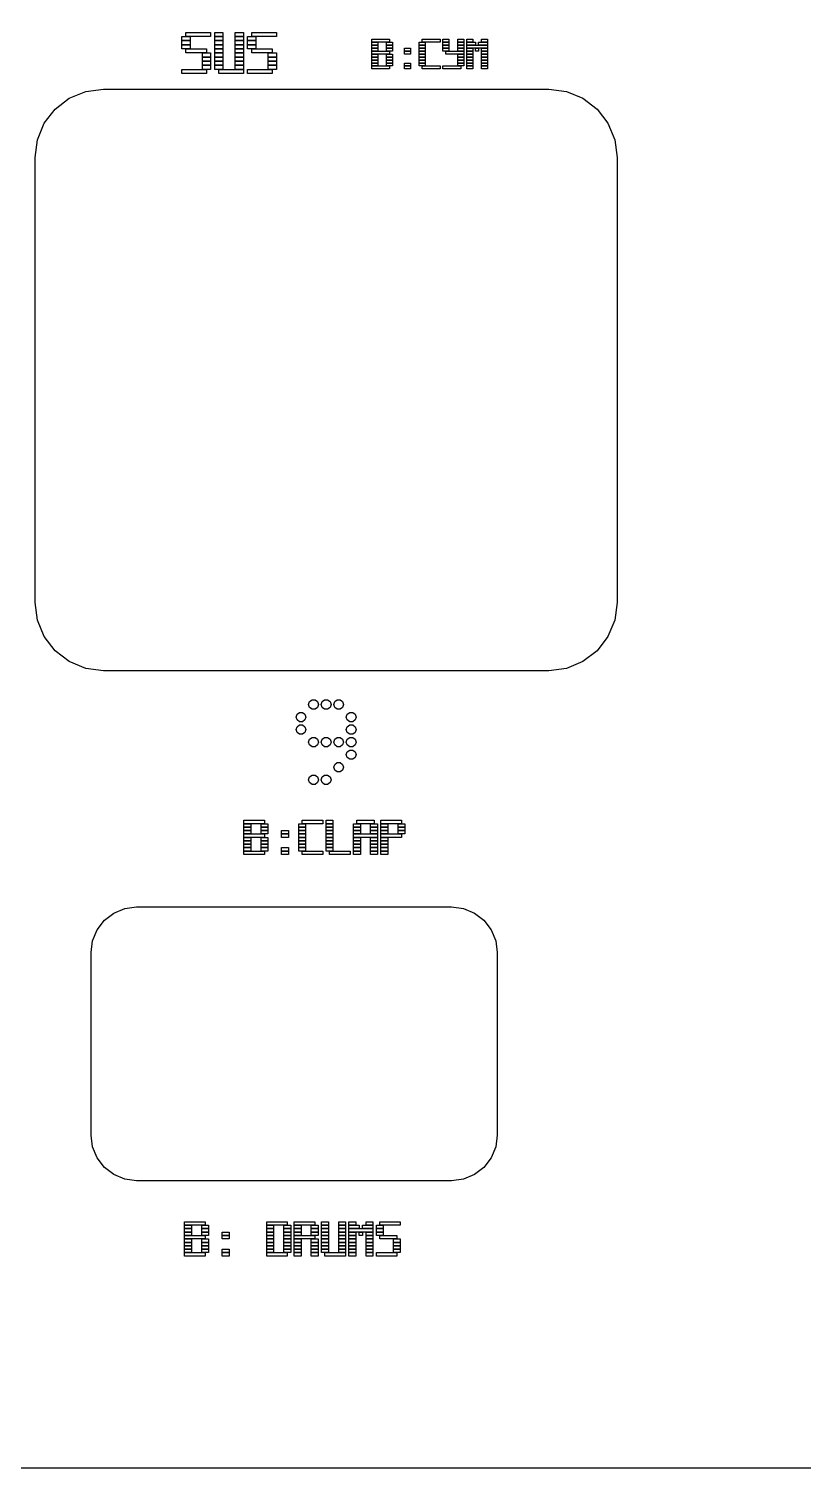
# Model space of a CAD drawing. Header units: millimetres. Extents: x 0 to 390, y 0 to 390.
# Drawn here: x 171.1 to 205, y 113.6 to 176.7 of the extents above; entities that cross this region are included whole.
import ezdxf

# ---------------------------------------------------------------- set-up
doc = ezdxf.new("R2010")
doc.units = ezdxf.units.MM
doc.layers.add('INCISIONE', color=7, linetype='CONTINUOUS')
doc.layers.add('TAGLIO', color=1, linetype='CONTINUOUS')

msp = doc.modelspace()

# ---------------------------------------------------------------- linework, layer by layer
at = {"layer": 'INCISIONE'}
for points in [[(177.78, 176.33), (178.14, 176.33), (178.14, 176.15), (177.78, 176.15)], [(177.78, 176.15), (178.14, 176.15), (178.14, 175.97), (177.78, 175.97)], [(177.96, 176.51), (179.04, 176.51), (179.04, 176.33), (177.96, 176.33)], [(179.22, 176.51), (179.58, 176.51), (179.58, 176.33), (179.22, 176.33)], [(179.22, 176.33), (179.58, 176.33), (179.58, 176.15), (179.22, 176.15)], [(179.22, 176.15), (179.58, 176.15), (179.58, 175.97), (179.22, 175.97)], [(180.12, 176.51), (180.48, 176.51), (180.48, 176.33), (180.12, 176.33)], [(180.12, 176.33), (180.48, 176.33), (180.48, 176.15), (180.12, 176.15)], [(180.12, 176.15), (180.48, 176.15), (180.48, 175.97), (180.12, 175.97)], [(180.66, 176.33), (181.02, 176.33), (181.02, 176.15), (180.66, 176.15)], [(180.66, 176.15), (181.02, 176.15), (181.02, 175.97), (180.66, 175.97)], [(180.84, 176.51), (181.92, 176.51), (181.92, 176.33), (180.84, 176.33)], [(186.1, 176.21), (186.88, 176.21), (186.88, 176.08), (186.1, 176.08)], [(186.1, 176.08), (186.36, 176.08), (186.36, 175.95), (186.1, 175.95)], [(186.75, 176.08), (187.01, 176.08), (187.01, 175.95), (186.75, 175.95)], [(188.18, 176.08), (188.44, 176.08), (188.44, 175.95), (188.18, 175.95)], [(188.31, 176.21), (189.09, 176.21), (189.09, 176.08), (188.31, 176.08)], [(189.22, 176.21), (189.48, 176.21), (189.48, 176.08), (189.22, 176.08)], [(189.22, 176.08), (189.48, 176.08), (189.48, 175.95), (189.22, 175.95)], [(189.87, 176.21), (190.13, 176.21), (190.13, 176.08), (189.87, 176.08)], [(189.87, 176.08), (190.13, 176.08), (190.13, 175.95), (189.87, 175.95)], [(190.26, 176.21), (190.52, 176.21), (190.52, 176.08), (190.26, 176.08)], [(190.26, 176.08), (190.65, 176.08), (190.65, 175.95), (190.26, 175.95)], [(190.78, 176.08), (191.17, 176.08), (191.17, 175.95), (190.78, 175.95)], [(190.91, 176.21), (191.17, 176.21), (191.17, 176.08), (190.91, 176.08)], [(177.78, 175.97), (178.14, 175.97), (178.14, 175.79), (177.78, 175.79)], [(177.96, 175.79), (178.86, 175.79), (178.86, 175.61), (177.96, 175.61)], [(178.68, 175.61), (179.04, 175.61), (179.04, 175.43), (178.68, 175.43)], [(178.68, 175.43), (179.04, 175.43), (179.04, 175.25), (178.68, 175.25)], [(179.22, 175.97), (179.58, 175.97), (179.58, 175.79), (179.22, 175.79)], [(179.22, 175.79), (179.58, 175.79), (179.58, 175.61), (179.22, 175.61)], [(179.22, 175.61), (179.58, 175.61), (179.58, 175.43), (179.22, 175.43)], [(179.22, 175.43), (179.58, 175.43), (179.58, 175.25), (179.22, 175.25)], [(180.12, 175.97), (180.48, 175.97), (180.48, 175.79), (180.12, 175.79)], [(180.12, 175.79), (180.48, 175.79), (180.48, 175.61), (180.12, 175.61)], [(180.12, 175.61), (180.48, 175.61), (180.48, 175.43), (180.12, 175.43)], [(180.12, 175.43), (180.48, 175.43), (180.48, 175.25), (180.12, 175.25)], [(180.66, 175.97), (181.02, 175.97), (181.02, 175.79), (180.66, 175.79)], [(180.84, 175.79), (181.74, 175.79), (181.74, 175.61), (180.84, 175.61)], [(181.56, 175.61), (181.92, 175.61), (181.92, 175.43), (181.56, 175.43)], [(181.56, 175.43), (181.92, 175.43), (181.92, 175.25), (181.56, 175.25)], [(186.1, 175.95), (186.36, 175.95), (186.36, 175.82), (186.1, 175.82)], [(186.1, 175.82), (186.36, 175.82), (186.36, 175.69), (186.1, 175.69)], [(186.1, 175.69), (186.88, 175.69), (186.88, 175.56), (186.1, 175.56)], [(186.1, 175.56), (186.36, 175.56), (186.36, 175.43), (186.1, 175.43)], [(186.1, 175.43), (186.36, 175.43), (186.36, 175.3), (186.1, 175.3)], [(186.75, 175.95), (187.01, 175.95), (187.01, 175.82), (186.75, 175.82)], [(186.75, 175.82), (187.01, 175.82), (187.01, 175.69), (186.75, 175.69)], [(186.75, 175.56), (187.01, 175.56), (187.01, 175.43), (186.75, 175.43)], [(186.75, 175.43), (187.01, 175.43), (187.01, 175.3), (186.75, 175.3)], [(187.53, 175.82), (187.79, 175.82), (187.79, 175.69), (187.53, 175.69)], [(187.53, 175.69), (187.79, 175.69), (187.79, 175.56), (187.53, 175.56)], [(188.18, 175.95), (188.44, 175.95), (188.44, 175.82), (188.18, 175.82)], [(188.18, 175.82), (188.44, 175.82), (188.44, 175.69), (188.18, 175.69)], [(188.18, 175.69), (188.44, 175.69), (188.44, 175.56), (188.18, 175.56)], [(188.18, 175.56), (188.44, 175.56), (188.44, 175.43), (188.18, 175.43)], [(188.18, 175.43), (188.44, 175.43), (188.44, 175.3), (188.18, 175.3)], [(189.22, 175.95), (189.48, 175.95), (189.48, 175.82), (189.22, 175.82)], [(189.22, 175.82), (189.48, 175.82), (189.48, 175.69), (189.22, 175.69)], [(189.35, 175.69), (190.13, 175.69), (190.13, 175.56), (189.35, 175.56)], [(189.87, 175.95), (190.13, 175.95), (190.13, 175.82), (189.87, 175.82)], [(189.87, 175.82), (190.13, 175.82), (190.13, 175.69), (189.87, 175.69)], [(189.87, 175.56), (190.13, 175.56), (190.13, 175.43), (189.87, 175.43)], [(189.87, 175.43), (190.13, 175.43), (190.13, 175.3), (189.87, 175.3)], [(190.26, 175.95), (191.17, 175.95), (191.17, 175.82), (190.26, 175.82)], [(190.26, 175.82), (190.52, 175.82), (190.52, 175.69), (190.26, 175.69)], [(190.26, 175.69), (190.52, 175.69), (190.52, 175.56), (190.26, 175.56)], [(190.26, 175.56), (190.52, 175.56), (190.52, 175.43), (190.26, 175.43)], [(190.26, 175.43), (190.52, 175.43), (190.52, 175.3), (190.26, 175.3)], [(190.65, 175.82), (190.78, 175.82), (190.78, 175.69), (190.65, 175.69)], [(190.91, 175.82), (191.17, 175.82), (191.17, 175.69), (190.91, 175.69)], [(190.91, 175.69), (191.17, 175.69), (191.17, 175.56), (190.91, 175.56)], [(190.91, 175.56), (191.17, 175.56), (191.17, 175.43), (190.91, 175.43)], [(190.91, 175.43), (191.17, 175.43), (191.17, 175.3), (190.91, 175.3)], [(177.78, 174.89), (178.86, 174.89), (178.86, 174.71), (177.78, 174.71)], [(178.68, 175.25), (179.04, 175.25), (179.04, 175.07), (178.68, 175.07)], [(178.68, 175.07), (179.04, 175.07), (179.04, 174.89), (178.68, 174.89)], [(179.22, 175.25), (179.58, 175.25), (179.58, 175.07), (179.22, 175.07)], [(179.22, 175.07), (179.58, 175.07), (179.58, 174.89), (179.22, 174.89)], [(179.4, 174.89), (180.48, 174.89), (180.48, 174.71), (179.4, 174.71)], [(180.12, 175.25), (180.48, 175.25), (180.48, 175.07), (180.12, 175.07)], [(180.12, 175.07), (180.48, 175.07), (180.48, 174.89), (180.12, 174.89)], [(180.66, 174.89), (181.74, 174.89), (181.74, 174.71), (180.66, 174.71)], [(181.56, 175.25), (181.92, 175.25), (181.92, 175.07), (181.56, 175.07)], [(181.56, 175.07), (181.92, 175.07), (181.92, 174.89), (181.56, 174.89)], [(186.1, 175.3), (186.36, 175.3), (186.36, 175.17), (186.1, 175.17)], [(186.1, 175.17), (186.36, 175.17), (186.36, 175.04), (186.1, 175.04)], [(186.1, 175.04), (186.88, 175.04), (186.88, 174.91), (186.1, 174.91)], [(186.75, 175.3), (187.01, 175.3), (187.01, 175.17), (186.75, 175.17)], [(186.75, 175.17), (187.01, 175.17), (187.01, 175.04), (186.75, 175.04)], [(187.53, 175.17), (187.79, 175.17), (187.79, 175.04), (187.53, 175.04)], [(187.53, 175.04), (187.79, 175.04), (187.79, 174.91), (187.53, 174.91)], [(188.18, 175.3), (188.44, 175.3), (188.44, 175.17), (188.18, 175.17)], [(188.18, 175.17), (188.44, 175.17), (188.44, 175.04), (188.18, 175.04)], [(188.31, 175.04), (189.09, 175.04), (189.09, 174.91), (188.31, 174.91)], [(189.22, 175.04), (190, 175.04), (190, 174.91), (189.22, 174.91)], [(189.87, 175.3), (190.13, 175.3), (190.13, 175.17), (189.87, 175.17)], [(189.87, 175.17), (190.13, 175.17), (190.13, 175.04), (189.87, 175.04)], [(190.26, 175.3), (190.52, 175.3), (190.52, 175.17), (190.26, 175.17)], [(190.26, 175.17), (190.52, 175.17), (190.52, 175.04), (190.26, 175.04)], [(190.26, 175.04), (190.52, 175.04), (190.52, 174.91), (190.26, 174.91)], [(190.91, 175.3), (191.17, 175.3), (191.17, 175.17), (190.91, 175.17)], [(190.91, 175.17), (191.17, 175.17), (191.17, 175.04), (190.91, 175.04)], [(190.91, 175.04), (191.17, 175.04), (191.17, 174.91), (190.91, 174.91)], [(183.765, 147.055), (183.724, 146.929), (183.616, 146.851), (183.484, 146.851), (183.376, 146.929), (183.335, 147.055), (183.376, 147.181), (183.484, 147.259), (183.616, 147.259), (183.724, 147.181)], [(184.315, 147.055), (184.274, 146.929), (184.166, 146.851), (184.034, 146.851), (183.926, 146.929), (183.885, 147.055), (183.926, 147.181), (184.034, 147.259), (184.166, 147.259), (184.274, 147.181)], [(184.865, 147.055), (184.824, 146.929), (184.716, 146.851), (184.584, 146.851), (184.476, 146.929), (184.435, 147.055), (184.476, 147.181), (184.584, 147.259), (184.716, 147.259), (184.824, 147.181)], [(183.215, 146.505), (183.174, 146.379), (183.066, 146.301), (182.934, 146.301), (182.826, 146.379), (182.785, 146.505), (182.826, 146.631), (182.934, 146.709), (183.066, 146.709), (183.174, 146.631)], [(185.415, 146.505), (185.374, 146.379), (185.266, 146.301), (185.134, 146.301), (185.026, 146.379), (184.985, 146.505), (185.026, 146.631), (185.134, 146.709), (185.266, 146.709), (185.374, 146.631)], [(183.215, 145.955), (183.174, 145.829), (183.066, 145.751), (182.934, 145.751), (182.826, 145.829), (182.785, 145.955), (182.826, 146.081), (182.934, 146.159), (183.066, 146.159), (183.174, 146.081)], [(185.415, 145.955), (185.374, 145.829), (185.266, 145.751), (185.134, 145.751), (185.026, 145.829), (184.985, 145.955), (185.026, 146.081), (185.134, 146.159), (185.266, 146.159), (185.374, 146.081)], [(183.765, 145.405), (183.724, 145.279), (183.616, 145.201), (183.484, 145.201), (183.376, 145.279), (183.335, 145.405), (183.376, 145.531), (183.484, 145.609), (183.616, 145.609), (183.724, 145.531)], [(184.315, 145.405), (184.274, 145.279), (184.166, 145.201), (184.034, 145.201), (183.926, 145.279), (183.885, 145.405), (183.926, 145.531), (184.034, 145.609), (184.166, 145.609), (184.274, 145.531)], [(184.865, 145.405), (184.824, 145.279), (184.716, 145.201), (184.584, 145.201), (184.476, 145.279), (184.435, 145.405), (184.476, 145.531), (184.584, 145.609), (184.716, 145.609), (184.824, 145.531)], [(185.415, 145.405), (185.374, 145.279), (185.266, 145.201), (185.134, 145.201), (185.026, 145.279), (184.985, 145.405), (185.026, 145.531), (185.134, 145.609), (185.266, 145.609), (185.374, 145.531)], [(184.865, 144.305), (184.824, 144.179), (184.716, 144.101), (184.584, 144.101), (184.476, 144.179), (184.435, 144.305), (184.476, 144.431), (184.584, 144.509), (184.716, 144.509), (184.824, 144.431)], [(185.415, 144.855), (185.374, 144.729), (185.266, 144.651), (185.134, 144.651), (185.026, 144.729), (184.985, 144.855), (185.026, 144.981), (185.134, 145.059), (185.266, 145.059), (185.374, 144.981)], [(183.765, 143.755), (183.724, 143.629), (183.616, 143.551), (183.484, 143.551), (183.376, 143.629), (183.335, 143.755), (183.376, 143.881), (183.484, 143.959), (183.616, 143.959), (183.724, 143.881)], [(184.315, 143.755), (184.274, 143.629), (184.166, 143.551), (184.034, 143.551), (183.926, 143.629), (183.885, 143.755), (183.926, 143.881), (184.034, 143.959), (184.166, 143.959), (184.274, 143.881)], [(180.5, 141.98), (181.4, 141.98), (181.4, 141.83), (180.5, 141.83)], [(183.05, 141.98), (183.95, 141.98), (183.95, 141.83), (183.05, 141.83)], [(184.1, 141.98), (184.4, 141.98), (184.4, 141.83), (184.1, 141.83)], [(185.45, 141.98), (186.2, 141.98), (186.2, 141.83), (185.45, 141.83)], [(186.5, 141.98), (187.4, 141.98), (187.4, 141.83), (186.5, 141.83)], [(180.5, 141.83), (180.8, 141.83), (180.8, 141.68), (180.5, 141.68)], [(180.5, 141.68), (180.8, 141.68), (180.8, 141.53), (180.5, 141.53)], [(180.5, 141.53), (180.8, 141.53), (180.8, 141.38), (180.5, 141.38)], [(180.5, 141.38), (181.4, 141.38), (181.4, 141.23), (180.5, 141.23)], [(181.25, 141.83), (181.55, 141.83), (181.55, 141.68), (181.25, 141.68)], [(181.25, 141.68), (181.55, 141.68), (181.55, 141.53), (181.25, 141.53)], [(181.25, 141.53), (181.55, 141.53), (181.55, 141.38), (181.25, 141.38)], [(182.15, 141.53), (182.45, 141.53), (182.45, 141.38), (182.15, 141.38)], [(182.15, 141.38), (182.45, 141.38), (182.45, 141.23), (182.15, 141.23)], [(182.9, 141.83), (183.2, 141.83), (183.2, 141.68), (182.9, 141.68)], [(182.9, 141.68), (183.2, 141.68), (183.2, 141.53), (182.9, 141.53)], [(182.9, 141.53), (183.2, 141.53), (183.2, 141.38), (182.9, 141.38)], [(182.9, 141.38), (183.2, 141.38), (183.2, 141.23), (182.9, 141.23)], [(184.1, 141.83), (184.4, 141.83), (184.4, 141.68), (184.1, 141.68)], [(184.1, 141.68), (184.4, 141.68), (184.4, 141.53), (184.1, 141.53)], [(184.1, 141.53), (184.4, 141.53), (184.4, 141.38), (184.1, 141.38)], [(184.1, 141.38), (184.4, 141.38), (184.4, 141.23), (184.1, 141.23)], [(185.3, 141.83), (185.6, 141.83), (185.6, 141.68), (185.3, 141.68)], [(185.3, 141.68), (185.6, 141.68), (185.6, 141.53), (185.3, 141.53)], [(185.3, 141.53), (185.6, 141.53), (185.6, 141.38), (185.3, 141.38)], [(185.3, 141.38), (186.35, 141.38), (186.35, 141.23), (185.3, 141.23)], [(186.05, 141.83), (186.35, 141.83), (186.35, 141.68), (186.05, 141.68)], [(186.05, 141.68), (186.35, 141.68), (186.35, 141.53), (186.05, 141.53)], [(186.05, 141.53), (186.35, 141.53), (186.35, 141.38), (186.05, 141.38)], [(186.5, 141.83), (186.8, 141.83), (186.8, 141.68), (186.5, 141.68)], [(186.5, 141.68), (186.8, 141.68), (186.8, 141.53), (186.5, 141.53)], [(186.5, 141.53), (186.8, 141.53), (186.8, 141.38), (186.5, 141.38)], [(186.5, 141.38), (187.4, 141.38), (187.4, 141.23), (186.5, 141.23)], [(187.25, 141.83), (187.55, 141.83), (187.55, 141.68), (187.25, 141.68)], [(187.25, 141.68), (187.55, 141.68), (187.55, 141.53), (187.25, 141.53)], [(187.25, 141.53), (187.55, 141.53), (187.55, 141.38), (187.25, 141.38)], [(180.5, 141.23), (180.8, 141.23), (180.8, 141.08), (180.5, 141.08)], [(180.5, 141.08), (180.8, 141.08), (180.8, 140.93), (180.5, 140.93)], [(180.5, 140.93), (180.8, 140.93), (180.8, 140.78), (180.5, 140.78)], [(180.5, 140.78), (180.8, 140.78), (180.8, 140.63), (180.5, 140.63)], [(181.25, 141.23), (181.55, 141.23), (181.55, 141.08), (181.25, 141.08)], [(181.25, 141.08), (181.55, 141.08), (181.55, 140.93), (181.25, 140.93)], [(181.25, 140.93), (181.55, 140.93), (181.55, 140.78), (181.25, 140.78)], [(181.25, 140.78), (181.55, 140.78), (181.55, 140.63), (181.25, 140.63)], [(182.15, 140.78), (182.45, 140.78), (182.45, 140.63), (182.15, 140.63)], [(182.9, 141.23), (183.2, 141.23), (183.2, 141.08), (182.9, 141.08)], [(182.9, 141.08), (183.2, 141.08), (183.2, 140.93), (182.9, 140.93)], [(182.9, 140.93), (183.2, 140.93), (183.2, 140.78), (182.9, 140.78)], [(182.9, 140.78), (183.2, 140.78), (183.2, 140.63), (182.9, 140.63)], [(184.1, 141.23), (184.4, 141.23), (184.4, 141.08), (184.1, 141.08)], [(184.1, 141.08), (184.4, 141.08), (184.4, 140.93), (184.1, 140.93)], [(184.1, 140.93), (184.4, 140.93), (184.4, 140.78), (184.1, 140.78)], [(184.1, 140.78), (184.4, 140.78), (184.4, 140.63), (184.1, 140.63)], [(185.3, 141.23), (185.6, 141.23), (185.6, 141.08), (185.3, 141.08)], [(185.3, 141.08), (185.6, 141.08), (185.6, 140.93), (185.3, 140.93)], [(185.3, 140.93), (185.6, 140.93), (185.6, 140.78), (185.3, 140.78)], [(185.3, 140.78), (185.6, 140.78), (185.6, 140.63), (185.3, 140.63)], [(186.05, 141.23), (186.35, 141.23), (186.35, 141.08), (186.05, 141.08)], [(186.05, 141.08), (186.35, 141.08), (186.35, 140.93), (186.05, 140.93)], [(186.05, 140.93), (186.35, 140.93), (186.35, 140.78), (186.05, 140.78)], [(186.05, 140.78), (186.35, 140.78), (186.35, 140.63), (186.05, 140.63)], [(186.5, 141.23), (186.8, 141.23), (186.8, 141.08), (186.5, 141.08)], [(186.5, 141.08), (186.8, 141.08), (186.8, 140.93), (186.5, 140.93)], [(186.5, 140.93), (186.8, 140.93), (186.8, 140.78), (186.5, 140.78)], [(186.5, 140.78), (186.8, 140.78), (186.8, 140.63), (186.5, 140.63)], [(180.5, 140.63), (181.4, 140.63), (181.4, 140.48), (180.5, 140.48)], [(182.15, 140.63), (182.45, 140.63), (182.45, 140.48), (182.15, 140.48)], [(183.05, 140.63), (183.95, 140.63), (183.95, 140.48), (183.05, 140.48)], [(184.25, 140.63), (185.15, 140.63), (185.15, 140.48), (184.25, 140.48)], [(185.3, 140.63), (185.6, 140.63), (185.6, 140.48), (185.3, 140.48)], [(186.05, 140.63), (186.35, 140.63), (186.35, 140.48), (186.05, 140.48)], [(186.5, 140.63), (186.8, 140.63), (186.8, 140.48), (186.5, 140.48)], [(177.9, 124.38), (178.8, 124.38), (178.8, 124.23), (177.9, 124.23)], [(181.5, 124.38), (182.4, 124.38), (182.4, 124.23), (181.5, 124.23)], [(182.7, 124.38), (183.6, 124.38), (183.6, 124.23), (182.7, 124.23)], [(183.9, 124.38), (184.2, 124.38), (184.2, 124.23), (183.9, 124.23)], [(184.65, 124.38), (184.95, 124.38), (184.95, 124.23), (184.65, 124.23)], [(185.1, 124.38), (185.4, 124.38), (185.4, 124.23), (185.1, 124.23)], [(185.85, 124.38), (186.15, 124.38), (186.15, 124.23), (185.85, 124.23)], [(186.45, 124.38), (187.35, 124.38), (187.35, 124.23), (186.45, 124.23)], [(177.9, 124.23), (178.2, 124.23), (178.2, 124.08), (177.9, 124.08)], [(177.9, 124.08), (178.2, 124.08), (178.2, 123.93), (177.9, 123.93)], [(177.9, 123.93), (178.2, 123.93), (178.2, 123.78), (177.9, 123.78)], [(177.9, 123.78), (178.8, 123.78), (178.8, 123.63), (177.9, 123.63)], [(178.65, 124.23), (178.95, 124.23), (178.95, 124.08), (178.65, 124.08)], [(178.65, 124.08), (178.95, 124.08), (178.95, 123.93), (178.65, 123.93)], [(178.65, 123.93), (178.95, 123.93), (178.95, 123.78), (178.65, 123.78)], [(179.55, 123.93), (179.85, 123.93), (179.85, 123.78), (179.55, 123.78)], [(179.55, 123.78), (179.85, 123.78), (179.85, 123.63), (179.55, 123.63)], [(181.5, 124.23), (181.8, 124.23), (181.8, 124.08), (181.5, 124.08)], [(181.5, 124.08), (181.8, 124.08), (181.8, 123.93), (181.5, 123.93)], [(181.5, 123.93), (181.8, 123.93), (181.8, 123.78), (181.5, 123.78)], [(181.5, 123.78), (181.8, 123.78), (181.8, 123.63), (181.5, 123.63)], [(182.25, 124.23), (182.55, 124.23), (182.55, 124.08), (182.25, 124.08)], [(182.25, 124.08), (182.55, 124.08), (182.55, 123.93), (182.25, 123.93)], [(182.25, 123.93), (182.55, 123.93), (182.55, 123.78), (182.25, 123.78)], [(182.25, 123.78), (182.55, 123.78), (182.55, 123.63), (182.25, 123.63)], [(182.7, 124.23), (183, 124.23), (183, 124.08), (182.7, 124.08)], [(182.7, 124.08), (183, 124.08), (183, 123.93), (182.7, 123.93)], [(182.7, 123.93), (183, 123.93), (183, 123.78), (182.7, 123.78)], [(182.7, 123.78), (183.6, 123.78), (183.6, 123.63), (182.7, 123.63)], [(183.45, 124.23), (183.75, 124.23), (183.75, 124.08), (183.45, 124.08)], [(183.45, 124.08), (183.75, 124.08), (183.75, 123.93), (183.45, 123.93)], [(183.45, 123.93), (183.75, 123.93), (183.75, 123.78), (183.45, 123.78)], [(183.9, 124.23), (184.2, 124.23), (184.2, 124.08), (183.9, 124.08)], [(183.9, 124.08), (184.2, 124.08), (184.2, 123.93), (183.9, 123.93)], [(183.9, 123.93), (184.2, 123.93), (184.2, 123.78), (183.9, 123.78)], [(183.9, 123.78), (184.2, 123.78), (184.2, 123.63), (183.9, 123.63)], [(184.65, 124.23), (184.95, 124.23), (184.95, 124.08), (184.65, 124.08)], [(184.65, 124.08), (184.95, 124.08), (184.95, 123.93), (184.65, 123.93)], [(184.65, 123.93), (184.95, 123.93), (184.95, 123.78), (184.65, 123.78)], [(184.65, 123.78), (184.95, 123.78), (184.95, 123.63), (184.65, 123.63)], [(185.1, 124.23), (185.55, 124.23), (185.55, 124.08), (185.1, 124.08)], [(185.1, 124.08), (186.15, 124.08), (186.15, 123.93), (185.1, 123.93)], [(185.1, 123.93), (185.4, 123.93), (185.4, 123.78), (185.1, 123.78)], [(185.1, 123.78), (185.4, 123.78), (185.4, 123.63), (185.1, 123.63)], [(185.55, 123.93), (185.7, 123.93), (185.7, 123.78), (185.55, 123.78)], [(185.7, 124.23), (186.15, 124.23), (186.15, 124.08), (185.7, 124.08)], [(185.85, 123.93), (186.15, 123.93), (186.15, 123.78), (185.85, 123.78)], [(185.85, 123.78), (186.15, 123.78), (186.15, 123.63), (185.85, 123.63)], [(186.3, 124.23), (186.6, 124.23), (186.6, 124.08), (186.3, 124.08)], [(186.3, 124.08), (186.6, 124.08), (186.6, 123.93), (186.3, 123.93)], [(186.3, 123.93), (186.6, 123.93), (186.6, 123.78), (186.3, 123.78)], [(186.45, 123.78), (187.2, 123.78), (187.2, 123.63), (186.45, 123.63)], [(177.9, 123.63), (178.2, 123.63), (178.2, 123.48), (177.9, 123.48)], [(177.9, 123.48), (178.2, 123.48), (178.2, 123.33), (177.9, 123.33)], [(177.9, 123.33), (178.2, 123.33), (178.2, 123.18), (177.9, 123.18)], [(177.9, 123.18), (178.2, 123.18), (178.2, 123.03), (177.9, 123.03)], [(177.9, 123.03), (178.8, 123.03), (178.8, 122.88), (177.9, 122.88)], [(178.65, 123.63), (178.95, 123.63), (178.95, 123.48), (178.65, 123.48)], [(178.65, 123.48), (178.95, 123.48), (178.95, 123.33), (178.65, 123.33)], [(178.65, 123.33), (178.95, 123.33), (178.95, 123.18), (178.65, 123.18)], [(178.65, 123.18), (178.95, 123.18), (178.95, 123.03), (178.65, 123.03)], [(179.55, 123.18), (179.85, 123.18), (179.85, 123.03), (179.55, 123.03)], [(179.55, 123.03), (179.85, 123.03), (179.85, 122.88), (179.55, 122.88)], [(181.5, 123.63), (181.8, 123.63), (181.8, 123.48), (181.5, 123.48)], [(181.5, 123.48), (181.8, 123.48), (181.8, 123.33), (181.5, 123.33)], [(181.5, 123.33), (181.8, 123.33), (181.8, 123.18), (181.5, 123.18)], [(181.5, 123.18), (181.8, 123.18), (181.8, 123.03), (181.5, 123.03)], [(181.5, 123.03), (182.4, 123.03), (182.4, 122.88), (181.5, 122.88)], [(182.25, 123.63), (182.55, 123.63), (182.55, 123.48), (182.25, 123.48)], [(182.25, 123.48), (182.55, 123.48), (182.55, 123.33), (182.25, 123.33)], [(182.25, 123.33), (182.55, 123.33), (182.55, 123.18), (182.25, 123.18)], [(182.25, 123.18), (182.55, 123.18), (182.55, 123.03), (182.25, 123.03)], [(182.7, 123.63), (183, 123.63), (183, 123.48), (182.7, 123.48)], [(182.7, 123.48), (183, 123.48), (183, 123.33), (182.7, 123.33)], [(182.7, 123.33), (183, 123.33), (183, 123.18), (182.7, 123.18)], [(182.7, 123.18), (183, 123.18), (183, 123.03), (182.7, 123.03)], [(182.7, 123.03), (183, 123.03), (183, 122.88), (182.7, 122.88)], [(183.45, 123.63), (183.75, 123.63), (183.75, 123.48), (183.45, 123.48)], [(183.45, 123.48), (183.75, 123.48), (183.75, 123.33), (183.45, 123.33)], [(183.45, 123.33), (183.75, 123.33), (183.75, 123.18), (183.45, 123.18)], [(183.45, 123.18), (183.75, 123.18), (183.75, 123.03), (183.45, 123.03)], [(183.45, 123.03), (183.75, 123.03), (183.75, 122.88), (183.45, 122.88)], [(183.9, 123.63), (184.2, 123.63), (184.2, 123.48), (183.9, 123.48)], [(183.9, 123.48), (184.2, 123.48), (184.2, 123.33), (183.9, 123.33)], [(183.9, 123.33), (184.2, 123.33), (184.2, 123.18), (183.9, 123.18)], [(183.9, 123.18), (184.2, 123.18), (184.2, 123.03), (183.9, 123.03)], [(184.05, 123.03), (184.95, 123.03), (184.95, 122.88), (184.05, 122.88)], [(184.65, 123.63), (184.95, 123.63), (184.95, 123.48), (184.65, 123.48)], [(184.65, 123.48), (184.95, 123.48), (184.95, 123.33), (184.65, 123.33)], [(184.65, 123.33), (184.95, 123.33), (184.95, 123.18), (184.65, 123.18)], [(184.65, 123.18), (184.95, 123.18), (184.95, 123.03), (184.65, 123.03)], [(185.1, 123.63), (185.4, 123.63), (185.4, 123.48), (185.1, 123.48)], [(185.1, 123.48), (185.4, 123.48), (185.4, 123.33), (185.1, 123.33)], [(185.1, 123.33), (185.4, 123.33), (185.4, 123.18), (185.1, 123.18)], [(185.1, 123.18), (185.4, 123.18), (185.4, 123.03), (185.1, 123.03)], [(185.1, 123.03), (185.4, 123.03), (185.4, 122.88), (185.1, 122.88)], [(185.85, 123.63), (186.15, 123.63), (186.15, 123.48), (185.85, 123.48)], [(185.85, 123.48), (186.15, 123.48), (186.15, 123.33), (185.85, 123.33)], [(185.85, 123.33), (186.15, 123.33), (186.15, 123.18), (185.85, 123.18)], [(185.85, 123.18), (186.15, 123.18), (186.15, 123.03), (185.85, 123.03)], [(185.85, 123.03), (186.15, 123.03), (186.15, 122.88), (185.85, 122.88)], [(186.3, 123.03), (187.2, 123.03), (187.2, 122.88), (186.3, 122.88)], [(187.05, 123.63), (187.35, 123.63), (187.35, 123.48), (187.05, 123.48)], [(187.05, 123.48), (187.35, 123.48), (187.35, 123.33), (187.05, 123.33)], [(187.05, 123.33), (187.35, 123.33), (187.35, 123.18), (187.05, 123.18)], [(187.05, 123.18), (187.35, 123.18), (187.35, 123.03), (187.05, 123.03)]]:
    msp.add_lwpolyline(points, close=True, dxfattribs=at)
at = {"layer": 'TAGLIO'}
msp.add_lwpolyline([(363.5, 113.58), (5.6, 113.58), (5.445, 113.6), (5.3, 113.66), (5.176, 113.756), (5.08, 113.88), (5.02, 114.025), (5, 114.18), (5, 238.78), (5.02, 238.935), (5.08, 239.08), (5.176, 239.204), (5.3, 239.3), (5.445, 239.36), (5.6, 239.38), (363.5, 239.38)], dxfattribs=at)
for points in [[(193.85, 174.03), (194.626, 173.928), (195.35, 173.628), (195.971, 173.151), (196.448, 172.53), (196.748, 171.806), (196.85, 171.03), (196.85, 151.53), (196.748, 150.754), (196.448, 150.03), (195.971, 149.409), (195.35, 148.932), (194.626, 148.632), (193.85, 148.53), (174.35, 148.53), (173.574, 148.632), (172.85, 148.932), (172.229, 149.409), (171.752, 150.03), (171.452, 150.754), (171.35, 151.53), (171.35, 171.03), (171.452, 171.806), (171.752, 172.53), (172.229, 173.151), (172.85, 173.628), (173.574, 173.928), (174.35, 174.03)], [(189.6, 138.18), (190.118, 138.112), (190.6, 137.912), (191.014, 137.594), (191.332, 137.18), (191.532, 136.698), (191.6, 136.18), (191.6, 128.18), (191.532, 127.662), (191.332, 127.18), (191.014, 126.766), (190.6, 126.448), (190.118, 126.248), (189.6, 126.18), (175.8, 126.18), (175.282, 126.248), (174.8, 126.448), (174.386, 126.766), (174.068, 127.18), (173.868, 127.662), (173.8, 128.18), (173.8, 136.18), (173.868, 136.698), (174.068, 137.18), (174.386, 137.594), (174.8, 137.912), (175.282, 138.112), (175.8, 138.18)]]:
    msp.add_lwpolyline(points, close=True, dxfattribs=at)

doc.saveas('drawing.dxf')
